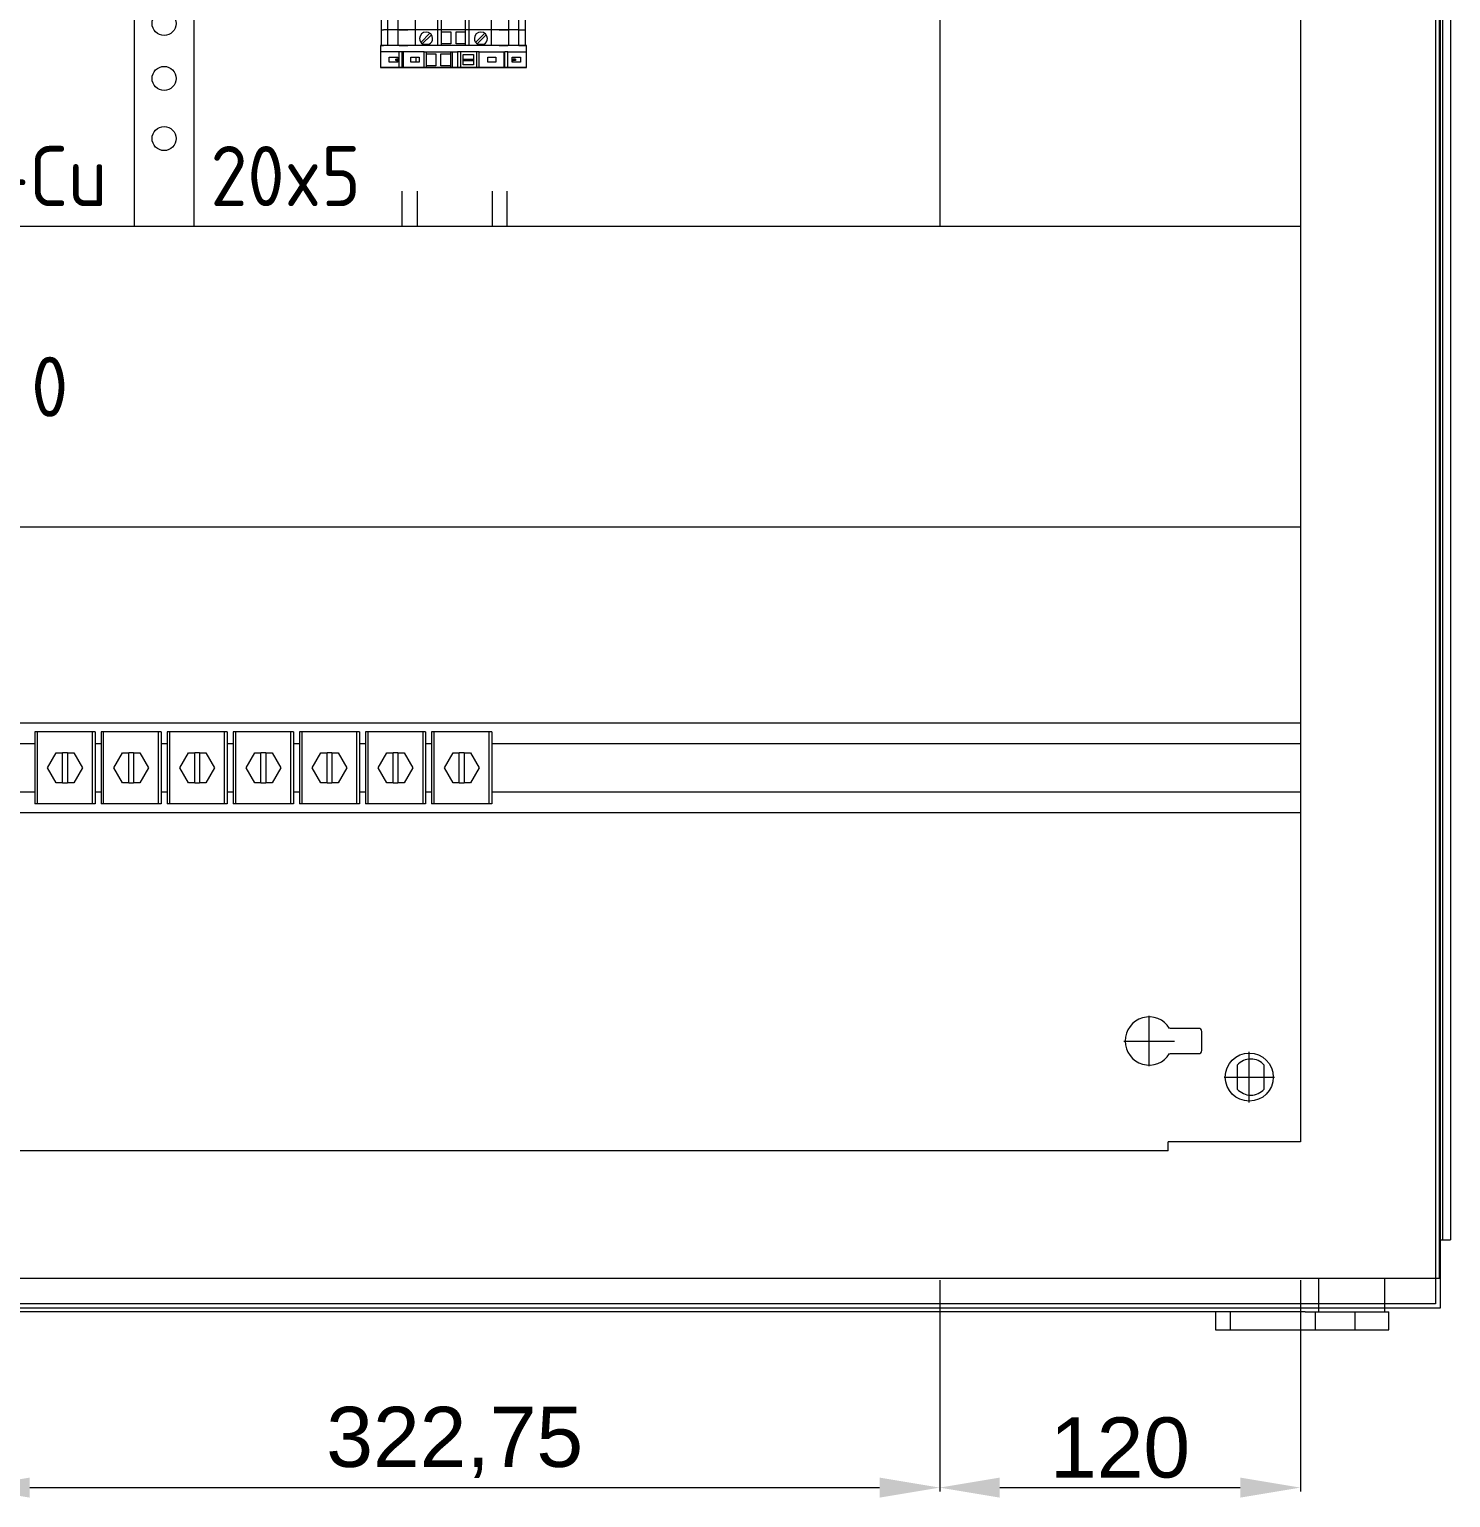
# Model space of a CAD drawing. Header units: millimetres. Extents: x 1880 to 4113, y 771 to 2990.
# Drawn here: x 3461.3 to 3934.2, y 770.7 to 1259.2 of the extents above; entities that cross this region are included whole.
import ezdxf

# ---------------------------------------------------------------- set-up
doc = ezdxf.new("R2010")
doc.units = ezdxf.units.MM
doc.set_wipeout_variables(frame=1)
doc.layers.add('! NO PLOT !', color=7, linetype='Continuous', true_color=0xff75dd, plot=False)
doc.layers.add('000-PI-Oprema', color=30, linetype='Continuous', lineweight=5)
for name, color, linetype in [('000-PI-ORMAR', 2, 'Continuous'), ('000-PI_TEXT', 7, 'Continuous'), ('002-PI-Kabelska kanalica', 150, 'Continuous'), ('004-PI-DIN Šina', 3, 'Continuous')]:
    doc.layers.add(name, color=color, linetype=linetype)
doc.styles.add('PI0', font='isocpeur.ttf', dxfattribs={"width": 0.9})
doc.styles.get("Standard").update_dxf_attribs({"font": 'arial.ttf'})

# ---------------------------------------------------------------- blocks, each defined once
blk = doc.blocks.new('3240252_WCC_14-select__2', base_point=(55.67, 813.89))
at = {"layer": '000-PI-Oprema', "color": 7}
for p, q in [((55.67, 837.89), (55.67, 813.89)), ((56.54, 837.89), (55.67, 837.89)), ((74.8, 837.89), (56.54, 837.89)), ((56.54, 813.89), (56.54, 837.89)), ((75.67, 837.89), (74.8, 837.89)), ((74.8, 813.89), (74.8, 837.89)), ((75.67, 837.89), (75.67, 813.89)), ((59.9, 825.89), (62.79, 830.89)), ((62.79, 830.89), (64.87, 830.89)), ((64.87, 820.89), (64.87, 830.89)), ((66.47, 830.89), (64.87, 830.89)), ((66.47, 830.89), (68.56, 830.89)), ((66.47, 830.89), (66.47, 820.89)), ((68.56, 830.89), (71.45, 825.89)), ((62.79, 820.89), (59.9, 825.89)), ((71.45, 825.89), (68.56, 820.89)), ((64.87, 820.89), (62.79, 820.89)), ((64.87, 820.89), (66.47, 820.89)), ((68.56, 820.89), (66.47, 820.89)), ((56.54, 813.89), (55.67, 813.89)), ((74.8, 813.89), (56.54, 813.89)), ((75.67, 813.89), (74.8, 813.89))]:
    blk.add_line(p, q, dxfattribs=at)

msp = doc.modelspace()

# ---------------------------------------------------------------- linework, layer by layer
at = {"layer": '! NO PLOT !', "color": 0, "linetype": 'ByBlock', "lineweight": 0}
for p, q in [((3833.9, 914.22), (3833.9, 931.02)), ((3850.4, 926.82), (3840.71, 926.82)), ((3851.4, 919.42), (3851.4, 925.82)), ((3825.5, 922.62), (3842.3, 922.62)), ((3840.71, 918.42), (3850.4, 918.42)), ((3867.2, 902.22), (3867.2, 919.02)), ((3863.2, 914.59), (3863.2, 906.65)), ((3872.2, 906.65), (3872.2, 914.59)), ((3858.8, 910.62), (3875.6, 910.62))]:
    msp.add_line(p, q, dxfattribs=at)
msp.add_circle((3867.2, 910.62), 8, dxfattribs=at)
for centre, radius, start, end in [((3833.9, 922.62), 8, 31.6682, 328.3318), ((3850.4, 925.82), 1, 0, 90), ((3850.4, 919.42), 1, 270, 0), ((3867.7, 910.62), 6, 41.4096, 138.5904), ((3867.7, 910.62), 6, 221.4096, 318.5904)]:
    msp.add_arc(centre, radius, start, end, dxfattribs=at)
at = {"color": 0, "linetype": 'ByBlock', "lineweight": 0}
for p, q in [((3589.9, 1249.91), (3589.9, 1248.21)), ((3585.26, 1205.34), (3585.26, 1193.72)), ((3590.32, 1205.34), (3590.32, 1193.72)), ((3615.32, 1205.34), (3615.32, 1193.72)), ((3620.32, 1193.72), (3620.32, 1205.34)), ((3585.26, 1193.72), (3620.32, 1193.72))]:
    msp.add_line(p, q, dxfattribs=at)
at = {"color": 0, "linetype": 'ByBlock', "lineweight": 0, "ltscale": 0.25}
msp.add_lwpolyline([(3578.11, 1253.84), (3578.11, 1246.49), (3626.71, 1246.49), (3626.71, 1253.84), (3578.11, 1253.84)], dxfattribs=at)
at = {"layer": '000-PI-Oprema', "color": 0, "linetype": 'ByBlock', "lineweight": 0}
for p, q in [((3578.11, 1253.84), (3578.11, 1246.49)), ((3626.71, 1253.84), (3578.11, 1253.84)), ((3584.38, 1251.64), (3578.11, 1251.64)), ((3584.38, 1246.49), (3584.38, 1251.64)), ((3585.32, 1251.64), (3584.38, 1251.64)), ((3585.32, 1246.49), (3585.32, 1251.64)), ((3585.42, 1251.64), (3585.32, 1251.64)), ((3585.42, 1251.64), (3585.42, 1246.49)), ((3585.67, 1251.64), (3585.42, 1251.64)), ((3585.67, 1251.64), (3585.67, 1246.49)), ((3592.69, 1251.64), (3585.67, 1251.64)), ((3592.69, 1251.64), (3593.41, 1251.64)), ((3592.69, 1246.49), (3592.69, 1251.64)), ((3593.41, 1251.06), (3593.41, 1251.64)), ((3593.41, 1251.64), (3601.41, 1251.64)), ((3593.41, 1247.06), (3593.41, 1251.06)), ((3593.41, 1251.06), (3596.56, 1251.06)), ((3596.56, 1251.06), (3596.56, 1247.06)), ((3598.26, 1251.06), (3601.41, 1251.06)), ((3598.26, 1247.06), (3598.26, 1251.06)), ((3601.41, 1251.64), (3601.41, 1251.06)), ((3601.41, 1251.64), (3602.13, 1251.64)), ((3601.41, 1251.06), (3601.41, 1247.06)), ((3602.13, 1251.64), (3603.8, 1251.64)), ((3602.13, 1246.49), (3602.13, 1251.64)), ((3604.73, 1251.64), (3603.8, 1251.64)), ((3603.8, 1251.64), (3603.8, 1246.49)), ((3610.1, 1251.64), (3604.73, 1251.64)), ((3604.73, 1251.64), (3604.73, 1246.49)), ((3605.64, 1250.81), (3609.09, 1250.81)), ((3605.64, 1249.26), (3605.64, 1250.81)), ((3609.09, 1250.81), (3609.09, 1249.26)), ((3610.1, 1251.64), (3610.1, 1246.49)), ((3610.92, 1251.64), (3610.1, 1251.64)), ((3610.92, 1246.49), (3610.92, 1251.64)), ((3610.92, 1251.64), (3619.15, 1251.64)), ((3619.15, 1251.64), (3619.15, 1246.49)), ((3619.15, 1251.64), (3619.41, 1251.64)), ((3619.41, 1246.49), (3619.41, 1251.64)), ((3619.41, 1251.64), (3619.51, 1251.64)), ((3620.45, 1251.64), (3619.51, 1251.64)), ((3619.51, 1246.49), (3619.51, 1251.64)), ((3620.45, 1251.64), (3626.71, 1251.64)), ((3620.45, 1246.49), (3620.45, 1251.64)), ((3626.71, 1246.49), (3626.71, 1253.84)), ((3581.01, 1248.21), (3581.01, 1249.91)), ((3581.01, 1249.91), (3583.91, 1249.91)), ((3583.91, 1248.21), (3581.01, 1248.21)), ((3583.4, 1249.26), (3583.27, 1249.26)), ((3583.27, 1248.86), (3583.27, 1249.26)), ((3583.4, 1248.86), (3583.27, 1248.86)), ((3583.4, 1249.26), (3583.4, 1248.86)), ((3583.4, 1249.26), (3583.91, 1249.26)), ((3583.4, 1248.86), (3583.91, 1248.86)), ((3583.91, 1249.91), (3583.91, 1249.26)), ((3583.91, 1249.26), (3583.91, 1248.86)), ((3583.91, 1248.86), (3583.91, 1248.21)), ((3585.32, 1246.49), (3584.38, 1246.49)), ((3585.42, 1246.49), (3585.32, 1246.49)), ((3585.67, 1246.49), (3585.42, 1246.49)), ((3588.26, 1249.91), (3590.96, 1249.91)), ((3588.26, 1248.21), (3588.26, 1249.91)), ((3590.96, 1248.21), (3588.26, 1248.21)), ((3590.96, 1249.91), (3590.96, 1248.21)), ((3592.69, 1246.49), (3593.41, 1246.49)), ((3596.56, 1247.06), (3593.41, 1247.06)), ((3593.41, 1246.49), (3593.41, 1247.06)), ((3601.41, 1247.06), (3598.26, 1247.06)), ((3601.41, 1247.06), (3601.41, 1246.49)), ((3605.64, 1249.26), (3609.09, 1249.26)), ((3605.64, 1248.86), (3605.64, 1249.26)), ((3605.64, 1248.86), (3609.09, 1248.86)), ((3605.64, 1247.31), (3605.64, 1248.86)), ((3609.09, 1247.31), (3605.64, 1247.31)), ((3609.09, 1249.26), (3609.09, 1248.86)), ((3609.09, 1248.86), (3609.09, 1247.31)), ((3613.86, 1249.91), (3616.56, 1249.91)), ((3613.86, 1248.21), (3613.86, 1249.91)), ((3616.56, 1248.21), (3613.86, 1248.21)), ((3616.56, 1249.91), (3616.56, 1248.21)), ((3621.96, 1249.26), (3621.96, 1249.91)), ((3621.96, 1249.91), (3624.66, 1249.91)), ((3621.96, 1248.86), (3621.96, 1249.26)), ((3621.96, 1249.26), (3622.3, 1249.26)), ((3621.96, 1248.86), (3622.3, 1248.86)), ((3621.96, 1248.21), (3621.96, 1248.86)), ((3624.66, 1248.21), (3621.96, 1248.21)), ((3622.3, 1249.26), (3622.3, 1248.86)), ((3623, 1249.26), (3622.3, 1249.26)), ((3623, 1248.86), (3622.3, 1248.86)), ((3623, 1249.26), (3623, 1248.86)), ((3624.66, 1249.91), (3624.66, 1248.21))]:
    msp.add_line(p, q, dxfattribs=at)
at = {"layer": '000-PI-Oprema', "color": 0, "linetype": 'ByBlock', "lineweight": 0, "ltscale": 0.25}
msp.add_line((3626.71, 1246.49), (3578.11, 1246.49), dxfattribs=at)
at = {"layer": '000-PI-ORMAR', "color": 0, "linetype": 'ByBlock', "lineweight": 0}
for p, q in [((3929.2, 2828.22), (3929.2, 843.72)), ((3930.51, 843.72), (3930.51, 2828.22)), ((3930.7, 2807.58), (3930.7, 856.72)), ((3931.48, 2807.52), (3931.48, 856.52)), ((3934.2, 2807.52), (3934.2, 856.52)), ((3884.2, 2779.12), (3884.2, 889.12)), ((3578.41, 1258.99), (3578.41, 1264.14)), ((3580.61, 1258.99), (3580.61, 1264.14)), ((3583.97, 1258.99), (3583.97, 1264.14)), ((3589.81, 1258.99), (3589.81, 1264.14)), ((3597.21, 1258.99), (3597.21, 1264.14)), ((3598.41, 1258.99), (3598.41, 1264.14)), ((3606.41, 1258.99), (3606.41, 1264.14)), ((3607.61, 1258.99), (3607.61, 1264.14)), ((3615.01, 1258.99), (3615.01, 1264.14)), ((3620.85, 1258.99), (3620.85, 1264.14)), ((3624.21, 1258.99), (3624.21, 1264.14)), ((3626.41, 1258.99), (3626.41, 1264.14)), ((3578.41, 1258.99), (3578.41, 1258.99)), ((3578.41, 1258.99), (3579.1, 1258.99)), ((3578.41, 1258.99), (3578.41, 1258.99)), ((3578.41, 1258.99), (3579.1, 1258.99)), ((3578.41, 1253.84), (3578.41, 1258.99)), ((3579.41, 1258.99), (3579.1, 1258.99)), ((3579.41, 1258.99), (3579.1, 1258.99)), ((3580.61, 1258.99), (3579.41, 1258.99)), ((3579.41, 1258.99), (3579.41, 1258.99)), ((3579.41, 1258.99), (3579.41, 1258.99)), ((3580.61, 1258.99), (3579.41, 1258.99)), ((3579.91, 1258.99), (3579.91, 1258.99)), ((3582.2, 1258.99), (3580.61, 1258.99)), ((3580.61, 1258.99), (3580.61, 1258.99)), ((3580.61, 1258.99), (3580.61, 1258.99)), ((3582.2, 1258.99), (3580.61, 1258.99)), ((3580.61, 1253.84), (3580.61, 1258.99)), ((3584.35, 1258.99), (3582.2, 1258.99)), ((3584.35, 1258.99), (3582.2, 1258.99)), ((3582.66, 1258.99), (3582.66, 1258.99)), ((3582.66, 1258.99), (3582.66, 1258.99)), ((3583.97, 1253.84), (3583.97, 1258.99)), ((3584.35, 1258.99), (3584.73, 1258.99)), ((3584.73, 1258.99), (3584.35, 1258.99)), ((3584.73, 1258.99), (3587.24, 1258.99)), ((3587.24, 1258.99), (3584.73, 1258.99)), ((3585.21, 1258.99), (3585.21, 1258.99)), ((3585.21, 1258.99), (3585.21, 1258.99)), ((3586.11, 1258.99), (3586.11, 1258.99)), ((3586.11, 1258.99), (3586.11, 1258.99)), ((3586.41, 1258.99), (3586.41, 1258.99)), ((3589.81, 1258.99), (3587.24, 1258.99)), ((3589.81, 1258.99), (3587.24, 1258.99)), ((3597.21, 1258.99), (3589.81, 1258.99)), ((3597.21, 1258.99), (3589.81, 1258.99)), ((3589.81, 1253.84), (3589.81, 1258.99)), ((3594.56, 1257.85), (3591.52, 1254.82)), ((3592.02, 1254.32), (3595.05, 1257.36)), ((3594.56, 1257.85), (3594.56, 1257.85)), ((3595.05, 1257.36), (3595.05, 1257.36)), ((3598.41, 1258.99), (3597.21, 1258.99)), ((3598.41, 1258.99), (3597.21, 1258.99)), ((3597.21, 1253.84), (3597.21, 1258.99)), ((3597.21, 1254.79), (3597.21, 1257.39)), ((3597.21, 1257.39), (3597.21, 1257.39)), ((3606.41, 1258.99), (3598.41, 1258.99)), ((3598.41, 1258.99), (3598.41, 1258.99)), ((3598.41, 1258.99), (3598.41, 1258.99)), ((3606.41, 1258.99), (3598.41, 1258.99)), ((3598.41, 1253.84), (3598.41, 1258.99)), ((3598.41, 1258.34), (3598.41, 1258.34)), ((3598.41, 1258.34), (3601.56, 1258.34)), ((3601.56, 1258.34), (3601.56, 1254.31)), ((3601.56, 1258.34), (3601.56, 1258.34)), ((3603.26, 1258.34), (3606.41, 1258.34)), ((3603.26, 1254.31), (3603.26, 1258.34)), ((3603.26, 1258.34), (3603.26, 1258.34)), ((3607.61, 1258.99), (3606.41, 1258.99)), ((3606.41, 1258.99), (3606.41, 1258.99)), ((3606.41, 1258.99), (3606.41, 1258.99)), ((3607.61, 1258.99), (3606.41, 1258.99)), ((3606.41, 1253.84), (3606.41, 1258.99)), ((3606.41, 1258.34), (3606.41, 1258.34)), ((3615.01, 1258.99), (3607.61, 1258.99)), ((3615.01, 1258.99), (3607.61, 1258.99)), ((3607.61, 1253.84), (3607.61, 1258.99)), ((3607.61, 1257.39), (3607.61, 1257.39)), ((3607.61, 1254.79), (3607.61, 1257.39)), ((3612.81, 1257.85), (3609.77, 1254.82)), ((3610.27, 1254.32), (3613.3, 1257.36)), ((3612.21, 1258.99), (3612.21, 1258.99)), ((3612.21, 1258.99), (3612.21, 1258.99)), ((3612.81, 1257.85), (3612.81, 1257.85)), ((3613.3, 1257.36), (3613.3, 1257.36)), ((3617.59, 1258.99), (3615.01, 1258.99)), ((3617.59, 1258.99), (3615.01, 1258.99)), ((3615.01, 1253.84), (3615.01, 1258.99)), ((3617.26, 1258.99), (3617.26, 1258.99)), ((3617.26, 1258.99), (3617.26, 1258.99)), ((3617.59, 1258.99), (3620.1, 1258.99)), ((3620.1, 1258.99), (3617.59, 1258.99)), ((3618.41, 1258.99), (3618.41, 1258.99)), ((3619.91, 1258.99), (3619.91, 1258.99)), ((3619.91, 1258.99), (3619.91, 1258.99)), ((3620.1, 1258.99), (3620.48, 1258.99)), ((3620.48, 1258.99), (3620.1, 1258.99)), ((3622.62, 1258.99), (3620.48, 1258.99)), ((3622.62, 1258.99), (3620.48, 1258.99)), ((3620.85, 1253.84), (3620.85, 1258.99)), ((3622.16, 1258.99), (3622.16, 1258.99)), ((3622.16, 1258.99), (3622.16, 1258.99)), ((3624.21, 1258.99), (3622.62, 1258.99)), ((3624.21, 1258.99), (3622.62, 1258.99)), ((3624.21, 1258.99), (3626.41, 1258.99)), ((3624.21, 1258.99), (3624.21, 1258.99)), ((3624.21, 1258.99), (3624.21, 1258.99)), ((3624.21, 1258.99), (3626.41, 1258.99)), ((3624.21, 1253.84), (3624.21, 1258.99)), ((3626.41, 1258.99), (3626.41, 1258.99)), ((3626.41, 1258.99), (3626.41, 1258.99)), ((3626.41, 1253.84), (3626.41, 1258.99)), ((3578.41, 1253.84), (3578.41, 1253.84)), ((3578.41, 1253.84), (3579.1, 1253.84)), ((3579.41, 1253.84), (3579.1, 1253.84)), ((3580.61, 1253.84), (3579.41, 1253.84)), ((3579.41, 1253.84), (3579.41, 1253.84)), ((3579.91, 1253.84), (3579.91, 1253.84)), ((3582.2, 1253.84), (3580.61, 1253.84)), ((3580.61, 1253.84), (3580.61, 1253.84)), ((3584.35, 1253.84), (3582.2, 1253.84)), ((3582.66, 1253.84), (3582.66, 1253.84)), ((3584.35, 1253.84), (3584.73, 1253.84)), ((3584.73, 1253.84), (3587.24, 1253.84)), ((3585.21, 1253.84), (3585.21, 1253.84)), ((3586.11, 1253.84), (3586.11, 1253.84)), ((3586.41, 1253.84), (3586.41, 1253.84)), ((3589.81, 1253.84), (3587.24, 1253.84)), ((3597.21, 1253.84), (3589.81, 1253.84)), ((3591.52, 1254.82), (3591.52, 1254.82)), ((3592.02, 1254.32), (3592.02, 1254.32)), ((3592.23, 1254.19), (3592.23, 1254.19)), ((3592.23, 1254.19), (3594.35, 1254.19)), ((3594.35, 1254.19), (3594.35, 1254.19)), ((3597.21, 1254.79), (3597.21, 1254.79)), ((3598.41, 1253.84), (3597.21, 1253.84)), ((3598.41, 1254.31), (3598.41, 1254.31)), ((3601.56, 1254.31), (3598.41, 1254.31)), ((3606.41, 1253.84), (3598.41, 1253.84)), ((3598.41, 1253.84), (3598.41, 1253.84)), ((3601.56, 1254.31), (3601.56, 1254.31)), ((3606.41, 1254.31), (3603.26, 1254.31)), ((3603.26, 1254.31), (3603.26, 1254.31)), ((3606.41, 1254.31), (3606.41, 1254.31)), ((3607.61, 1253.84), (3606.41, 1253.84)), ((3606.41, 1253.84), (3606.41, 1253.84)), ((3607.61, 1254.79), (3607.61, 1254.79)), ((3615.01, 1253.84), (3607.61, 1253.84)), ((3609.77, 1254.82), (3609.77, 1254.82)), ((3610.27, 1254.32), (3610.27, 1254.32)), ((3610.48, 1254.19), (3610.48, 1254.19)), ((3610.48, 1254.19), (3612.6, 1254.19)), ((3612.21, 1253.84), (3612.21, 1253.84)), ((3612.6, 1254.19), (3612.6, 1254.19)), ((3617.59, 1253.84), (3615.01, 1253.84)), ((3617.26, 1253.84), (3617.26, 1253.84)), ((3617.59, 1253.84), (3620.1, 1253.84)), ((3618.41, 1253.84), (3618.41, 1253.84)), ((3619.91, 1253.84), (3619.91, 1253.84)), ((3620.1, 1253.84), (3620.48, 1253.84)), ((3622.62, 1253.84), (3620.48, 1253.84)), ((3622.16, 1253.84), (3622.16, 1253.84)), ((3624.21, 1253.84), (3622.62, 1253.84)), ((3624.21, 1253.84), (3626.41, 1253.84)), ((3624.21, 1253.84), (3624.21, 1253.84)), ((3626.41, 1253.84), (3626.41, 1253.84)), ((3884.2, 889.12), (3840.2, 889.12)), ((3840.2, 886.12), (3840.2, 889.12)), ((3840.2, 886.12), (3029.2, 886.12)), ((3930.51, 856.52), (3934.2, 856.52)), ((3930.7, 856.72), (3930.7, 833.72)), ((3434.97, 843.72), (3930.51, 843.72)), ((3764.2, 843.09), (3764.2, 772.8)), ((3764.2, 842.47), (3764.2, 772.8)), ((3884.2, 843.09), (3884.2, 772.8)), ((3890.2, 843.52), (3890.2, 832.52)), ((3912.2, 843.52), (3912.2, 832.52)), ((3929.2, 843.72), (3929.2, 835.22)), ((3912.2, 835.22), (2957.2, 835.22)), ((3912.2, 833.72), (2957.2, 833.72)), ((3890.2, 835.24), (2979.2, 835.24)), ((3885.83, 832.52), (2983.57, 832.52)), ((3856.01, 832.52), (3856.01, 826.52)), ((3860.97, 826.52), (3860.97, 832.52)), ((3885.83, 832.52), (3907.94, 832.52)), ((3889.26, 826.52), (3889.26, 832.52)), ((3902.39, 826.52), (3902.39, 832.52)), ((3907.94, 832.52), (3912.2, 832.52)), ((3929.2, 835.22), (3912.2, 835.22)), ((3930.7, 833.72), (3912.2, 833.72)), ((3912.2, 832.52), (3913.66, 832.52)), ((3913.66, 826.52), (3913.66, 832.52)), ((3856.01, 826.52), (3913.66, 826.52)), ((3461.45, 774.05), (3744.2, 774.05)), ((3784.2, 774.05), (3864.2, 774.05))]:
    msp.add_line(p, q, dxfattribs=at)
for centre, start, end in [((3593.29, 1256.09), 360, 180), ((3593.29, 1256.09), 180, 240.8754), ((3593.29, 1256.09), 299.1246, 360), ((3611.54, 1256.09), 360, 180), ((3611.54, 1256.09), 180, 240.8754), ((3611.54, 1256.09), 299.1246, 360)]:
    msp.add_arc(centre, 2.17, start, end, dxfattribs=at)
at = {"layer": '000-PI-ORMAR', "color": 0, "linetype": 'ByBlock'}
for points in [[(3461.45, 777.38), (3461.45, 770.72), (3441.45, 774.05)], [(3744.2, 777.38), (3744.2, 770.72), (3764.2, 774.05)], [(3784.2, 777.38), (3784.2, 770.72), (3764.2, 774.05)], [(3864.2, 777.38), (3864.2, 770.72), (3884.2, 774.05)]]:
    msp.add_solid(points, dxfattribs=at)
at = {"layer": '002-PI-Kabelska kanalica', "color": 0, "linetype": 'ByBlock', "lineweight": 0}
for p, q in [((3764.2, 2624.72), (3764.2, 1193.72)), ((3884.2, 2624.72), (3884.2, 1193.72)), ((1993.2, 1193.72), (3884.2, 1193.72)), ((3764.2, 1193.72), (3884.2, 1193.72)), ((3884.2, 1193.72), (3884.2, 1093.72)), ((1993.2, 1093.72), (3884.2, 1093.72))]:
    msp.add_line(p, q, dxfattribs=at)
at = {"layer": '004-PI-DIN Šina', "color": 0, "linetype": 'ByBlock', "lineweight": 0}
for p, q in [((3496.64, 2621.13), (3496.13, 1193.72)), ((3516.13, 1193.72), (3516.64, 2621.13)), ((3496.13, 1193.72), (3516.13, 1193.72))]:
    msp.add_line(p, q, dxfattribs=at)
at = {"layer": '004-PI-DIN Šina', "color": 0, "linetype": 'ByBlock', "lineweight": 0, "ltscale": 0.25}
for p, q in [((2985.2, 1028.49), (3884.2, 1028.49)), ((3884.2, 1028.49), (3884.2, 998.49)), ((3884.2, 1021.49), (2985.2, 1021.49)), ((2985.2, 1005.49), (3884.2, 1005.49)), ((3884.2, 998.49), (2985.2, 998.49))]:
    msp.add_line(p, q, dxfattribs=at)
at = {"layer": '004-PI-DIN Šina', "color": 0, "linetype": 'ByBlock', "lineweight": 0, "ltscale": 0.01}
for centre in [(3506.13, 1261.14), (3506.13, 1242.84), (3506.13, 1222.84), (3506.13, 1222.84)]:
    msp.add_circle(centre, 4, dxfattribs=at)

# ---------------------------------------------------------------- texts
at = {"layer": '000-PI-ORMAR', "color": 0, "linetype": 'ByBlock', "lineweight": 0, "char_height": 20, "attachment_point": 5}
for s, insert in [('322,75', (3602.82, 789.07)), ('120', (3824.2, 787.26))]:
    msp.add_mtext(s, dxfattribs=dict(at, insert=insert))
at = {"layer": '000-PI_TEXT', "color": 0, "linetype": 'ByBlock', "lineweight": 0, "style": 'PI0', "width": 0.9}
msp.add_text('-Cu   20x5', height=20, dxfattribs=at).set_placement((3448.98, 1200.36))
at = {"layer": '000-PI_TEXT', "color": 0, "style": 'PI0', "width": 0.9}
msp.add_text('0', height=20, dxfattribs=at).set_placement((3461.9, 1130.27))

# ---------------------------------------------------------------- next in the draw order: wipeouts: each hides what was drawn before it
at = {"color": 0, "linetype": 'ByBlock', "lineweight": 0}
msp.add_wipeout([(3595.15, 1025.49), (3615.15, 1025.49), (3615.15, 1001.49), (3595.15, 1001.49)], dxfattribs=at).dxf.layer = '000-PI-Oprema'

# ---------------------------------------------------------------- next in the draw order: block references
at = {"layer": '000-PI-Oprema', "color": 0, "linetype": 'ByBlock', "lineweight": 0}
msp.add_blockref('3240252_WCC_14-select__2', (3595.15, 1001.49), dxfattribs=at)

# ---------------------------------------------------------------- next in the draw order: wipeouts: each hides what was drawn before it
at = {"color": 0, "linetype": 'ByBlock', "lineweight": 0}
msp.add_wipeout([(3573.15, 1025.49), (3593.15, 1025.49), (3593.15, 1001.49), (3573.15, 1001.49)], dxfattribs=at).dxf.layer = '000-PI-Oprema'

# ---------------------------------------------------------------- next in the draw order: block references
at = {"layer": '000-PI-Oprema', "color": 0, "linetype": 'ByBlock', "lineweight": 0}
msp.add_blockref('3240252_WCC_14-select__2', (3573.15, 1001.49), dxfattribs=at)

# ---------------------------------------------------------------- next in the draw order: wipeouts: each hides what was drawn before it
at = {"color": 0, "linetype": 'ByBlock', "lineweight": 0}
msp.add_wipeout([(3551.15, 1025.49), (3571.15, 1025.49), (3571.15, 1001.49), (3551.15, 1001.49)], dxfattribs=at).dxf.layer = '000-PI-Oprema'

# ---------------------------------------------------------------- next in the draw order: block references
at = {"layer": '000-PI-Oprema', "color": 0, "linetype": 'ByBlock', "lineweight": 0}
msp.add_blockref('3240252_WCC_14-select__2', (3551.15, 1001.49), dxfattribs=at)

# ---------------------------------------------------------------- next in the draw order: wipeouts: each hides what was drawn before it
at = {"color": 0, "linetype": 'ByBlock', "lineweight": 0}
msp.add_wipeout([(3529.15, 1025.49), (3549.15, 1025.49), (3549.15, 1001.49), (3529.15, 1001.49)], dxfattribs=at).dxf.layer = '000-PI-Oprema'

# ---------------------------------------------------------------- next in the draw order: block references
at = {"layer": '000-PI-Oprema', "color": 0, "linetype": 'ByBlock', "lineweight": 0}
msp.add_blockref('3240252_WCC_14-select__2', (3529.15, 1001.49), dxfattribs=at)

# ---------------------------------------------------------------- next in the draw order: wipeouts: each hides what was drawn before it
at = {"color": 0, "linetype": 'ByBlock', "lineweight": 0}
msp.add_wipeout([(3507.15, 1025.49), (3527.15, 1025.49), (3527.15, 1001.49), (3507.15, 1001.49)], dxfattribs=at).dxf.layer = '000-PI-Oprema'

# ---------------------------------------------------------------- next in the draw order: block references
at = {"layer": '000-PI-Oprema', "color": 0, "linetype": 'ByBlock', "lineweight": 0}
msp.add_blockref('3240252_WCC_14-select__2', (3507.15, 1001.49), dxfattribs=at)

# ---------------------------------------------------------------- next in the draw order: wipeouts: each hides what was drawn before it
at = {"color": 0, "linetype": 'ByBlock', "lineweight": 0}
msp.add_wipeout([(3485.15, 1025.49), (3505.15, 1025.49), (3505.15, 1001.49), (3485.15, 1001.49)], dxfattribs=at).dxf.layer = '000-PI-Oprema'

# ---------------------------------------------------------------- next in the draw order: block references
at = {"layer": '000-PI-Oprema', "color": 0, "linetype": 'ByBlock', "lineweight": 0}
msp.add_blockref('3240252_WCC_14-select__2', (3485.15, 1001.49), dxfattribs=at)

# ---------------------------------------------------------------- next in the draw order: wipeouts: each hides what was drawn before it
at = {"color": 0, "linetype": 'ByBlock', "lineweight": 0}
msp.add_wipeout([(3463.15, 1025.49), (3483.15, 1025.49), (3483.15, 1001.49), (3463.15, 1001.49)], dxfattribs=at).dxf.layer = '000-PI-Oprema'

# ---------------------------------------------------------------- next in the draw order: block references
at = {"layer": '000-PI-Oprema', "color": 0, "linetype": 'ByBlock', "lineweight": 0}
msp.add_blockref('3240252_WCC_14-select__2', (3463.15, 1001.49), dxfattribs=at)

doc.saveas('drawing.dxf')
